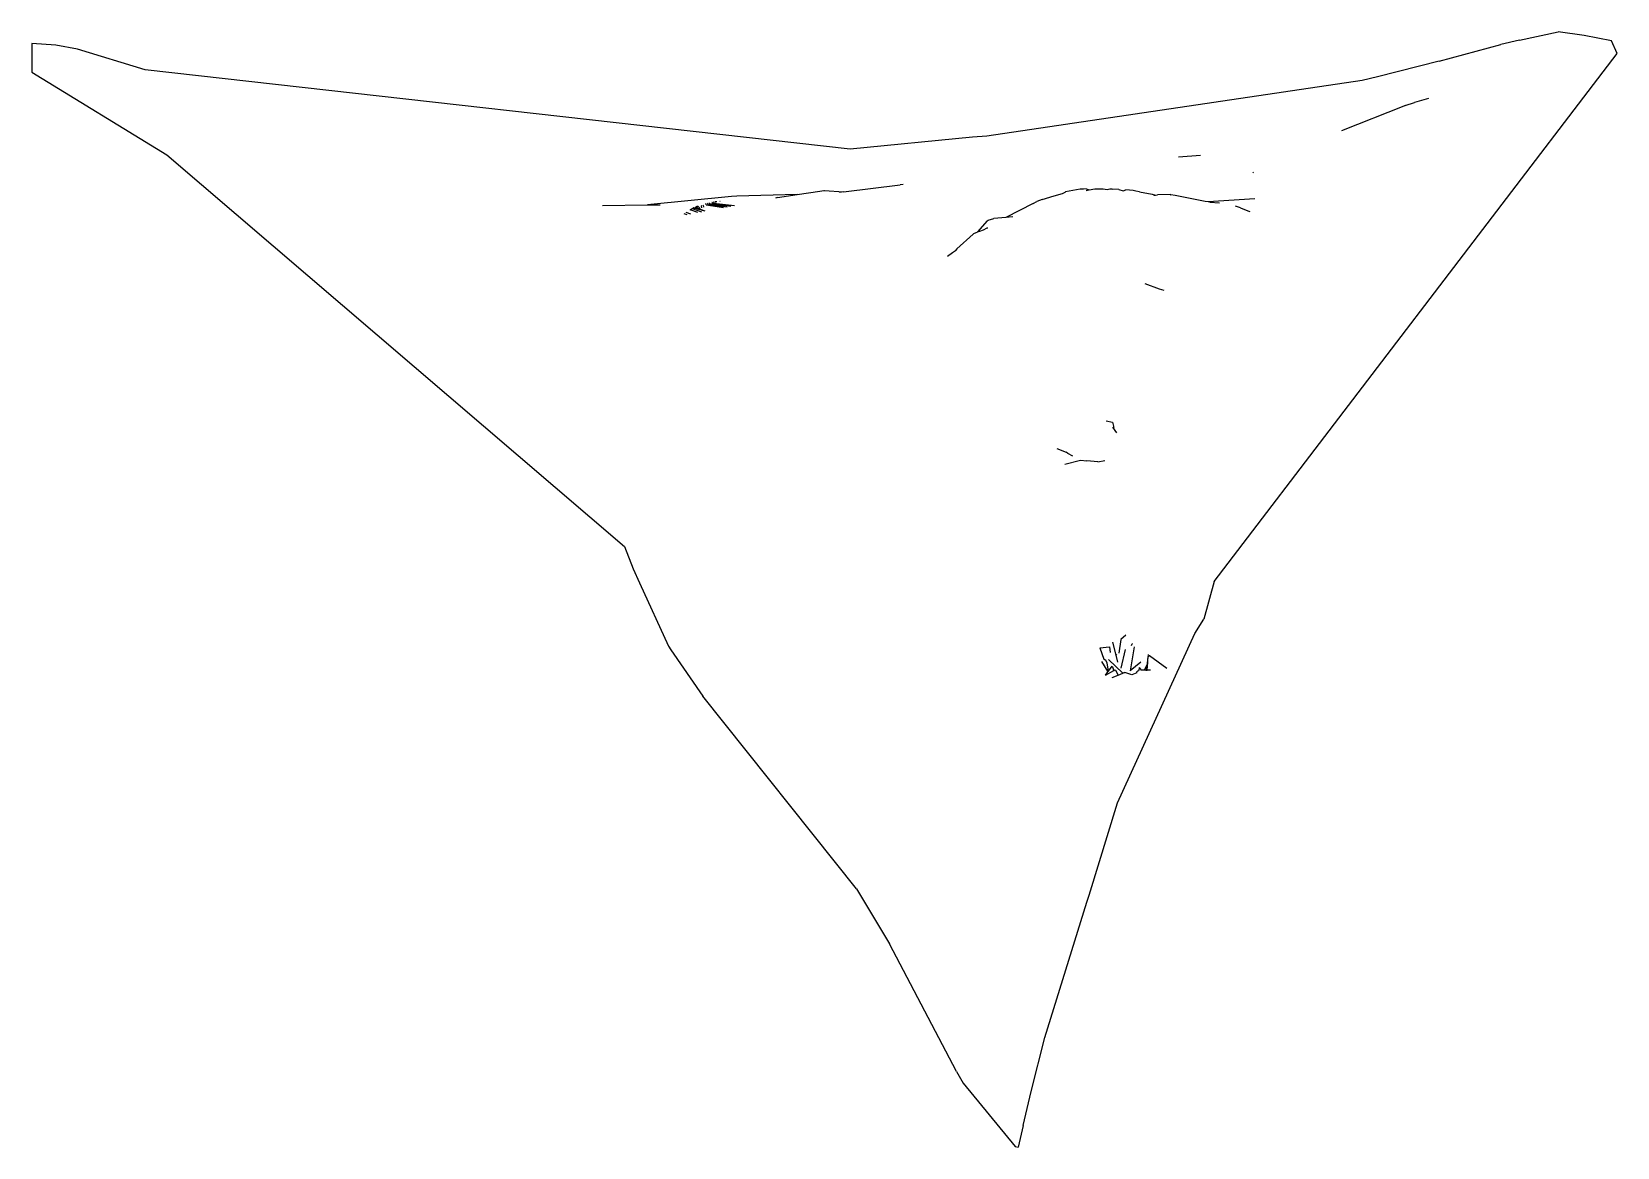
# Model space of a CAD drawing. Header units: metres. Extents: x -40 to 120, y -70 to 43.
import ezdxf

# ---------------------------------------------------------------- set-up
doc = ezdxf.new("R2010")
doc.units = ezdxf.units.M

msp = doc.modelspace()

# ---------------------------------------------------------------- linework, layer by layer
for p, q in [((110.57, 41.76), (108.7, 41.34)), ((110.57, 41.76), (114.51, 42.62)), ((117.12, 42.25), (114.51, 42.62)), ((119.89, 41.69), (117.12, 42.25)), ((-40.04, 41.43), (-40.03, 38.51)), ((-37.59, 41.24), (-40.04, 41.43)), ((-35.41, 40.84), (-37.59, 41.24)), ((-28.56, 38.77), (-35.41, 40.84)), ((79.66, -13.03), (120.49, 40.42)), ((102.46, 39.65), (108.7, 41.34)), ((120.49, 40.42), (119.89, 41.69)), ((42.83, 30.72), (-28.56, 38.77)), ((102.46, 39.65), (96.21, 38.06)), ((-40.03, 38.51), (-26.36, 30.15)), ((94.64, 37.69), (56.64, 32.06)), ((96.21, 38.06), (94.64, 37.69)), ((99.01, 35.14), (99.96, 35.45)), ((101.37, 35.86), (99.96, 35.45)), ((98.86, 35.08), (92.56, 32.59)), ((99.01, 35.14), (98.86, 35.08)), ((55.22, 31.96), (42.83, 30.72)), ((56.64, 32.06), (55.22, 31.96)), ((-26.36, 30.15), (19.96, -9.46)), ((76.07, 29.97), (78.3, 30.11)), ((83.59, 28.39), (83.66, 28.35)), ((83.67, 28.35), (83.66, 28.35)), ((83.66, 28.35), (83.67, 28.35)), ((30.82, 25.96), (22.3, 25.09)), ((31.34, 25.99), (30.82, 25.96)), ((37.47, 26.14), (31.34, 25.99)), ((35.48, 25.84), (35.27, 25.79)), ((35.48, 25.84), (37.47, 26.14)), ((37.47, 26.14), (39.75, 26.5)), ((39.75, 26.5), (40.15, 26.55)), ((40.15, 26.55), (40.23, 26.55)), ((40.23, 26.55), (42.13, 26.41)), ((41.75, 26.36), (41.73, 26.36)), ((41.73, 26.36), (41.73, 26.36)), ((41.73, 26.36), (41.74, 26.36)), ((42.13, 26.41), (41.74, 26.36)), ((41.74, 26.36), (41.74, 26.36)), ((42.13, 26.41), (47.89, 27.14)), ((48.2, 27.17), (47.89, 27.14)), ((62.27, 25.63), (63.46, 26.02)), ((63.46, 26.02), (64.32, 26.25)), ((64.32, 26.25), (64.58, 26.39)), ((64.61, 26.4), (64.58, 26.39)), ((66.09, 26.69), (64.61, 26.4)), ((66.45, 26.69), (66.09, 26.69)), ((66.72, 26.73), (66.45, 26.69)), ((66.7, 26.55), (67.03, 26.62)), ((66.72, 26.73), (67.03, 26.62)), ((67.03, 26.62), (67.59, 26.73)), ((67.59, 26.73), (68.45, 26.73)), ((68.45, 26.73), (68.85, 26.65)), ((68.85, 26.65), (69.12, 26.71)), ((69.12, 26.71), (69.28, 26.71)), ((69.28, 26.71), (69.39, 26.68)), ((70.01, 26.66), (69.39, 26.68)), ((70.01, 26.66), (70.46, 26.53)), ((70.46, 26.53), (70.74, 26.61)), ((71.48, 26.55), (70.74, 26.61)), ((71.73, 26.48), (71.48, 26.55)), ((72.13, 26.43), (71.73, 26.48)), ((72.13, 26.43), (73.4, 26.18)), ((73.4, 26.18), (73.73, 26.09)), ((73.57, 26.08), (73.73, 26.09)), ((73.73, 26.09), (73.94, 26.12)), ((75.23, 26.15), (73.94, 26.12)), ((75.23, 26.15), (75.28, 26.11)), ((75.73, 26.05), (75.28, 26.11)), ((78.75, 25.43), (75.73, 26.05)), ((83.8, 25.7), (79.05, 25.39)), ((17.74, 25.03), (22.3, 25.09)), ((22.3, 25.09), (23.58, 25.11)), ((25.98, 24.22), (26.27, 24.11)), ((26.19, 24.35), (26.65, 24.18)), ((26.61, 24.61), (26.83, 24.74)), ((27.39, 24.32), (26.61, 24.61)), ((26.82, 24.72), (26.82, 24.72)), ((26.83, 24.74), (26.96, 24.8)), ((26.83, 24.73), (26.83, 24.74)), ((26.83, 24.73), (26.83, 24.74)), ((26.83, 24.73), (27.76, 24.39)), ((26.83, 24.73), (26.83, 24.73)), ((26.98, 24.79), (26.96, 24.8)), ((26.98, 24.78), (26.98, 24.79)), ((28.14, 24.46), (26.98, 24.78)), ((26.98, 24.78), (26.98, 24.78)), ((27.13, 24.84), (27.1, 24.87)), ((27.13, 24.84), (27.15, 24.82)), ((27.15, 24.82), (27.14, 24.82)), ((27.41, 24.72), (27.15, 24.82)), ((27.29, 24.89), (27.23, 24.93)), ((27.41, 24.72), (27.29, 24.89)), ((27.44, 24.94), (27.37, 25)), ((28.14, 24.46), (27.41, 24.72)), ((27.62, 24.74), (27.44, 24.94)), ((27.44, 24.92), (27.45, 24.91)), ((27.77, 24.99), (27.75, 25.04)), ((27.79, 24.81), (27.77, 24.99)), ((27.91, 25.09), (27.93, 25.03)), ((27.93, 25.03), (27.96, 24.87)), ((28.21, 25.19), (28.17, 25.23)), ((28.25, 25.11), (28.21, 25.19)), ((28.24, 25.11), (28.25, 25.11)), ((28.25, 25.11), (30, 24.82)), ((28.37, 25.25), (28.34, 25.26)), ((28.34, 25.26), (28.36, 25.24)), ((28.37, 25.25), (28.42, 25.15)), ((28.4, 25.15), (28.42, 25.15)), ((28.42, 25.15), (30.37, 24.89)), ((28.52, 25.3), (28.52, 25.3)), ((28.52, 25.3), (28.52, 25.3)), ((28.52, 25.3), (28.6, 25.19)), ((28.56, 25.2), (28.6, 25.19)), ((28.6, 25.19), (30.37, 24.89)), ((28.71, 25.24), (30.74, 24.96)), ((28.85, 25.35), (28.81, 25.34)), ((28.83, 25.33), (28.81, 25.34)), ((28.85, 25.35), (28.98, 25.27)), ((28.87, 25.28), (28.98, 25.27)), ((28.98, 25.27), (31.12, 25.03)), ((29.01, 25.37), (28.99, 25.37)), ((28.99, 25.37), (29, 25.36)), ((29.16, 25.32), (29.01, 25.37)), ((29.18, 25.4), (29.16, 25.39)), ((29.16, 25.39), (29.17, 25.39)), ((29.33, 25.39), (29.18, 25.4)), ((29.62, 25.48), (29.66, 25.48)), ((61.36, 25.25), (58.57, 23.82)), ((61.36, 25.25), (61.73, 25.43)), ((62.27, 25.63), (61.73, 25.43)), ((79.05, 25.39), (78.75, 25.43)), ((79.24, 25.37), (79.05, 25.39)), ((79.24, 25.37), (80.22, 25.3)), ((82.33, 24.79), (81.83, 24.97)), ((82.33, 24.79), (83.08, 24.5)), ((83.08, 24.5), (83.28, 24.41)), ((56.7, 23.48), (55.72, 22.37)), ((55.95, 22.45), (56.31, 22.57)), ((56.31, 22.57), (56.68, 22.77)), ((56.68, 22.77), (56.76, 22.79)), ((56.7, 23.48), (56.8, 23.54)), ((56.8, 23.54), (57.37, 23.71)), ((58.57, 23.82), (57.37, 23.71)), ((59.28, 23.88), (58.57, 23.82)), ((53.61, 20.64), (55.27, 22.12)), ((55.27, 22.12), (55.32, 22.16)), ((55.95, 22.45), (55.32, 22.16)), ((55.73, 22.38), (55.72, 22.37)), ((52.69, 19.9), (53.19, 20.27)), ((53.19, 20.27), (53.49, 20.48)), ((53.61, 20.64), (53.49, 20.48)), ((53.49, 20.48), (53.55, 20.51)), ((74.15, 16.58), (72.67, 17.11)), ((74.61, 16.44), (74.15, 16.58)), ((74.15, 16.58), (74.15, 16.58)), ((74.15, 16.58), (74.15, 16.58)), ((68.74, 3.26), (69.38, 3.11)), ((69.38, 3.11), (69.52, 2.58)), ((69.81, 2.02), (69.42, 2.61)), ((63.73, 0.43), (64.68, 0.06)), ((64.86, -0.07), (64.68, 0.06)), ((64.56, -1.13), (66.15, -0.72)), ((65.36, -0.34), (64.86, -0.07)), ((66.15, -0.72), (66.78, -0.81)), ((67.89, -0.91), (66.78, -0.81)), ((67.89, -0.91), (68.6, -0.77)), ((19.96, -9.46), (20.85, -11.74)), ((20.85, -11.74), (21.49, -13.15)), ((21.49, -13.15), (24.43, -19.54)), ((79.66, -13.03), (78.64, -16.82)), ((77.71, -18.29), (78.64, -16.82)), ((69.75, -20.47), (69.42, -19.16)), ((69.88, -35.4), (77.71, -18.29)), ((70.24, -18.87), (70.03, -20.28)), ((70.73, -18.44), (70.24, -18.87)), ((24.43, -19.54), (24.67, -19.94)), ((24.67, -19.94), (27.89, -24.6)), ((68.11, -19.72), (69.08, -19.62)), ((68.11, -19.72), (68.5, -20.88)), ((69.08, -19.62), (69.16, -20.2)), ((69.75, -20.47), (69.82, -20.41)), ((69.93, -21.18), (69.75, -20.47)), ((70.67, -19.89), (70.21, -21.78)), ((71.59, -19.61), (71.16, -22.05)), ((71.31, -19.49), (71.36, -19.32)), ((71.36, -19.32), (71.41, -19.27)), ((72.89, -21.98), (72.99, -20.6)), ((72.92, -21.31), (72.99, -20.6)), ((72.94, -20.4), (73.11, -20.53)), ((72.99, -20.6), (73.11, -20.53)), ((73.11, -20.53), (73.11, -20.53)), ((74.89, -21.81), (73.11, -20.53)), ((68.25, -21.1), (68.92, -22.16)), ((68.55, -20.9), (68.5, -20.88)), ((68.69, -21), (68.55, -20.9)), ((68.68, -22.5), (69.5, -22.02)), ((68.68, -22.5), (68.92, -22.16)), ((68.84, -21.24), (68.69, -21)), ((68.97, -22.09), (68.84, -21.24)), ((68.92, -22.16), (68.97, -22.09)), ((68.97, -22.09), (69.33, -21.59)), ((70.41, -22.3), (68.99, -20.9)), ((69.33, -21.59), (69.5, -22.02)), ((69.5, -22.02), (69.61, -21.95)), ((69.66, -21.99), (69.61, -21.95)), ((69.66, -21.99), (69.7, -21.99)), ((69.7, -21.99), (69.94, -22.49)), ((69.94, -22.49), (70.41, -22.3)), ((70.41, -22.3), (70.56, -22.23)), ((70.56, -22.23), (70.63, -22.23)), ((71.35, -22.45), (70.63, -22.23)), ((72.26, -21.19), (71.16, -22.05)), ((71.16, -22.05), (71.16, -22.05)), ((71.83, -22.26), (71.35, -22.45)), ((71.83, -22.26), (71.84, -22.15)), ((71.84, -22.15), (71.94, -22.06)), ((71.94, -22.06), (72.04, -22.02)), ((72.08, -21.72), (72.04, -22.02)), ((72.04, -22.02), (72.06, -22.01)), ((72.08, -21.72), (72.29, -22)), ((72.77, -21.99), (72.29, -22)), ((72.92, -21.31), (72.59, -21.99)), ((72.92, -21.34), (72.77, -21.99)), ((72.77, -21.99), (72.86, -21.99)), ((72.86, -21.99), (72.92, -21.34)), ((72.86, -21.99), (72.89, -21.98)), ((73.24, -21.97), (72.89, -21.98)), ((72.92, -21.34), (72.92, -21.31)), ((69.36, -22.72), (69.94, -22.49)), ((43.45, -44.1), (27.89, -24.6)), ((67.01, -44.75), (69.88, -35.4)), ((43.45, -44.1), (46.8, -49.67)), ((66.79, -45.45), (67.01, -44.75)), ((62.54, -59.17), (66.79, -45.45)), ((53.6, -62.6), (46.8, -49.67)), ((61.15, -64.61), (62.54, -59.17)), ((53.6, -62.6), (54.26, -63.76)), ((54.26, -63.76), (59.53, -70.19)), ((60.32, -68.07), (61.15, -64.61)), ((60.32, -68.07), (59.83, -70.26)), ((59.53, -70.19), (59.83, -70.26))]:
    msp.add_line(p, q)

doc.saveas('drawing.dxf')
